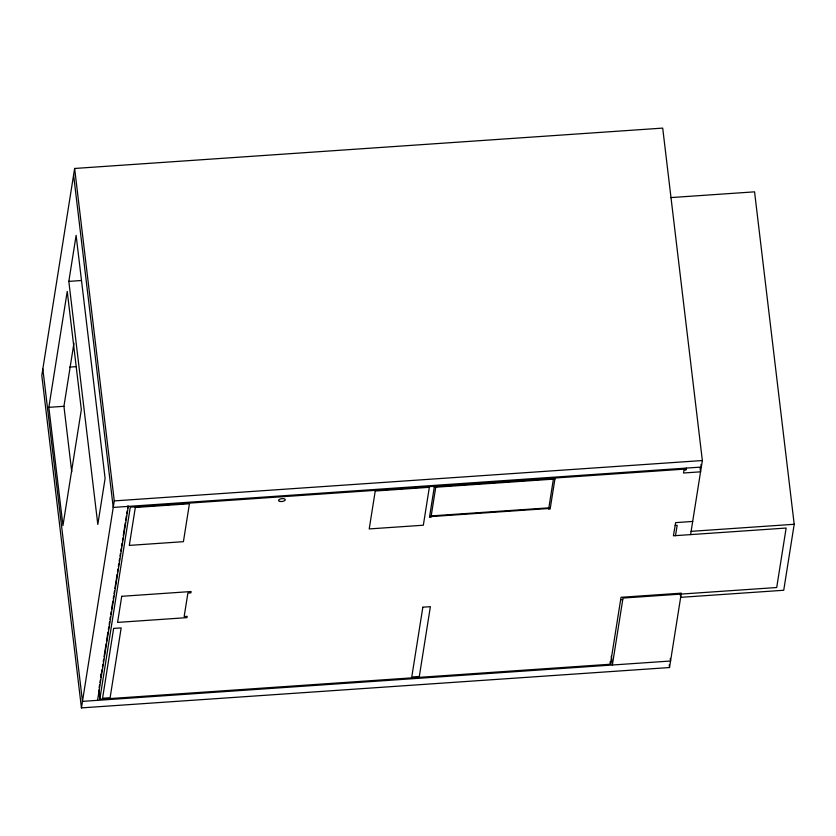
<?xml version="1.0" encoding="UTF-8"?>
<svg xmlns="http://www.w3.org/2000/svg" width="836" height="836" viewBox="0 0 836 836"><rect width="100%" height="100%" fill="white"/><g stroke="black" fill="none" stroke-linecap="round" stroke-linejoin="round"><path stroke-width="1.25" d="M690.599 534.612L702.355 460.542L662.708 128.107L74.634 168.464L41.8 375.458L81.437 707.893L669.521 667.536L681.319 593.163L621.023 597.301L610.405 664.233L99.818 699.272L98.742 690.233M48.843 407.331L67.235 291.419L81.332 409.703L62.951 525.604L48.843 407.331L63.933 406.296L73.934 343.188M68.824 281.377L76.118 235.376L105.106 478.453L97.812 524.454L68.824 281.377L81.395 280.509M81.437 707.893L114.271 500.9L74.634 168.464M100.654 676.282L101.062 673.712M99.15 687.662L99.557 685.081M99.965 682.5L100.372 679.919M100.78 677.338L101.187 674.767M101.595 672.186L102.013 669.605M102.42 667.023L102.828 664.453M103.236 661.872L103.643 659.29M104.051 656.709L106.099 643.814M106.506 641.243L107.938 632.215M108.346 629.633L108.753 627.052M109.171 624.482L109.579 621.9M109.986 619.319L110.394 616.738M110.801 614.167L111.209 611.586M111.616 609.005L112.85 601.272M113.257 598.691L113.665 596.11M114.072 593.529L114.48 590.958M114.898 588.377L117.144 574.196M117.552 571.615L117.96 569.034M118.367 566.453L118.775 563.872M119.193 561.301L119.6 558.72M120.008 556.139L120.415 553.557M120.823 550.987L121.23 548.406M121.638 545.824L122.056 543.243M122.464 540.662L122.871 538.091M123.279 535.51L125.327 522.615M125.734 520.034L126.351 516.167M126.758 513.586L127.166 511.015M127.574 508.434L127.981 505.853M97.561 700.338L128.316 506.386M99.818 699.272L130.291 507.159L686.084 469.017M435.849 486.552L430.989 517.223L429.485 517.327L434.344 486.656L555.01 478.38L550.14 509.051L548.635 509.155L553.495 478.485M611.315 656.166L612.37 665.007L622.987 598.064L776.707 587.52L786.143 528.049L673.408 535.792L675.645 522.625L692.689 521.455M675.519 535.646L677.16 525.29L675.206 525.426M686.231 468.097L685.928 470.062L683.963 470.198L683.514 472.998L700.558 471.828L700.098 467.961M670.806 197.589L754.563 191.841L794.2 524.276L783.729 590.268L680.65 597.343L680.19 593.455M69.618 367.098L76.118 366.649M114.271 500.9L702.355 460.542M434.239 487.315L554.905 479.028M431.198 515.916L548.844 507.849M431.094 516.575L548.74 508.497M691.121 531.351L794.2 524.276M620.625 599.788L622.736 599.642M701.007 464.482L701.32 467.063L113.236 507.421L73.599 174.985M670.242 658.423L670.556 661.015L82.471 701.373L42.835 368.937M669.208 664.954L669.521 667.536M610.102 661.652L610.405 664.233M63.933 406.296L71.75 471.859M113.644 628.411L102.567 698.238L110.112 697.726L121.178 627.899L113.644 628.411M135.317 507.473L129.308 545.396L183.418 541.676L189.427 503.763L135.317 507.473M121.732 596.298L117.594 622.402L186.971 617.637L187.18 616.331L184.16 616.54L187.891 593.048L190.901 592.839L191.11 591.533L121.732 596.298M375.239 491.014L369.219 528.927L423.34 525.217L429.349 487.294L375.239 491.014M422.838 607.197L411.761 677.024L419.306 676.502L430.383 606.675L422.838 607.197M280.029 501.454A3.375 1.421 -6.8 0 0 285.264 499.844A3.375 1.421 -6.8 0 0 280.426 498.935A3.375 1.421 -6.8 0 0 280.029 501.454"/></g></svg>
